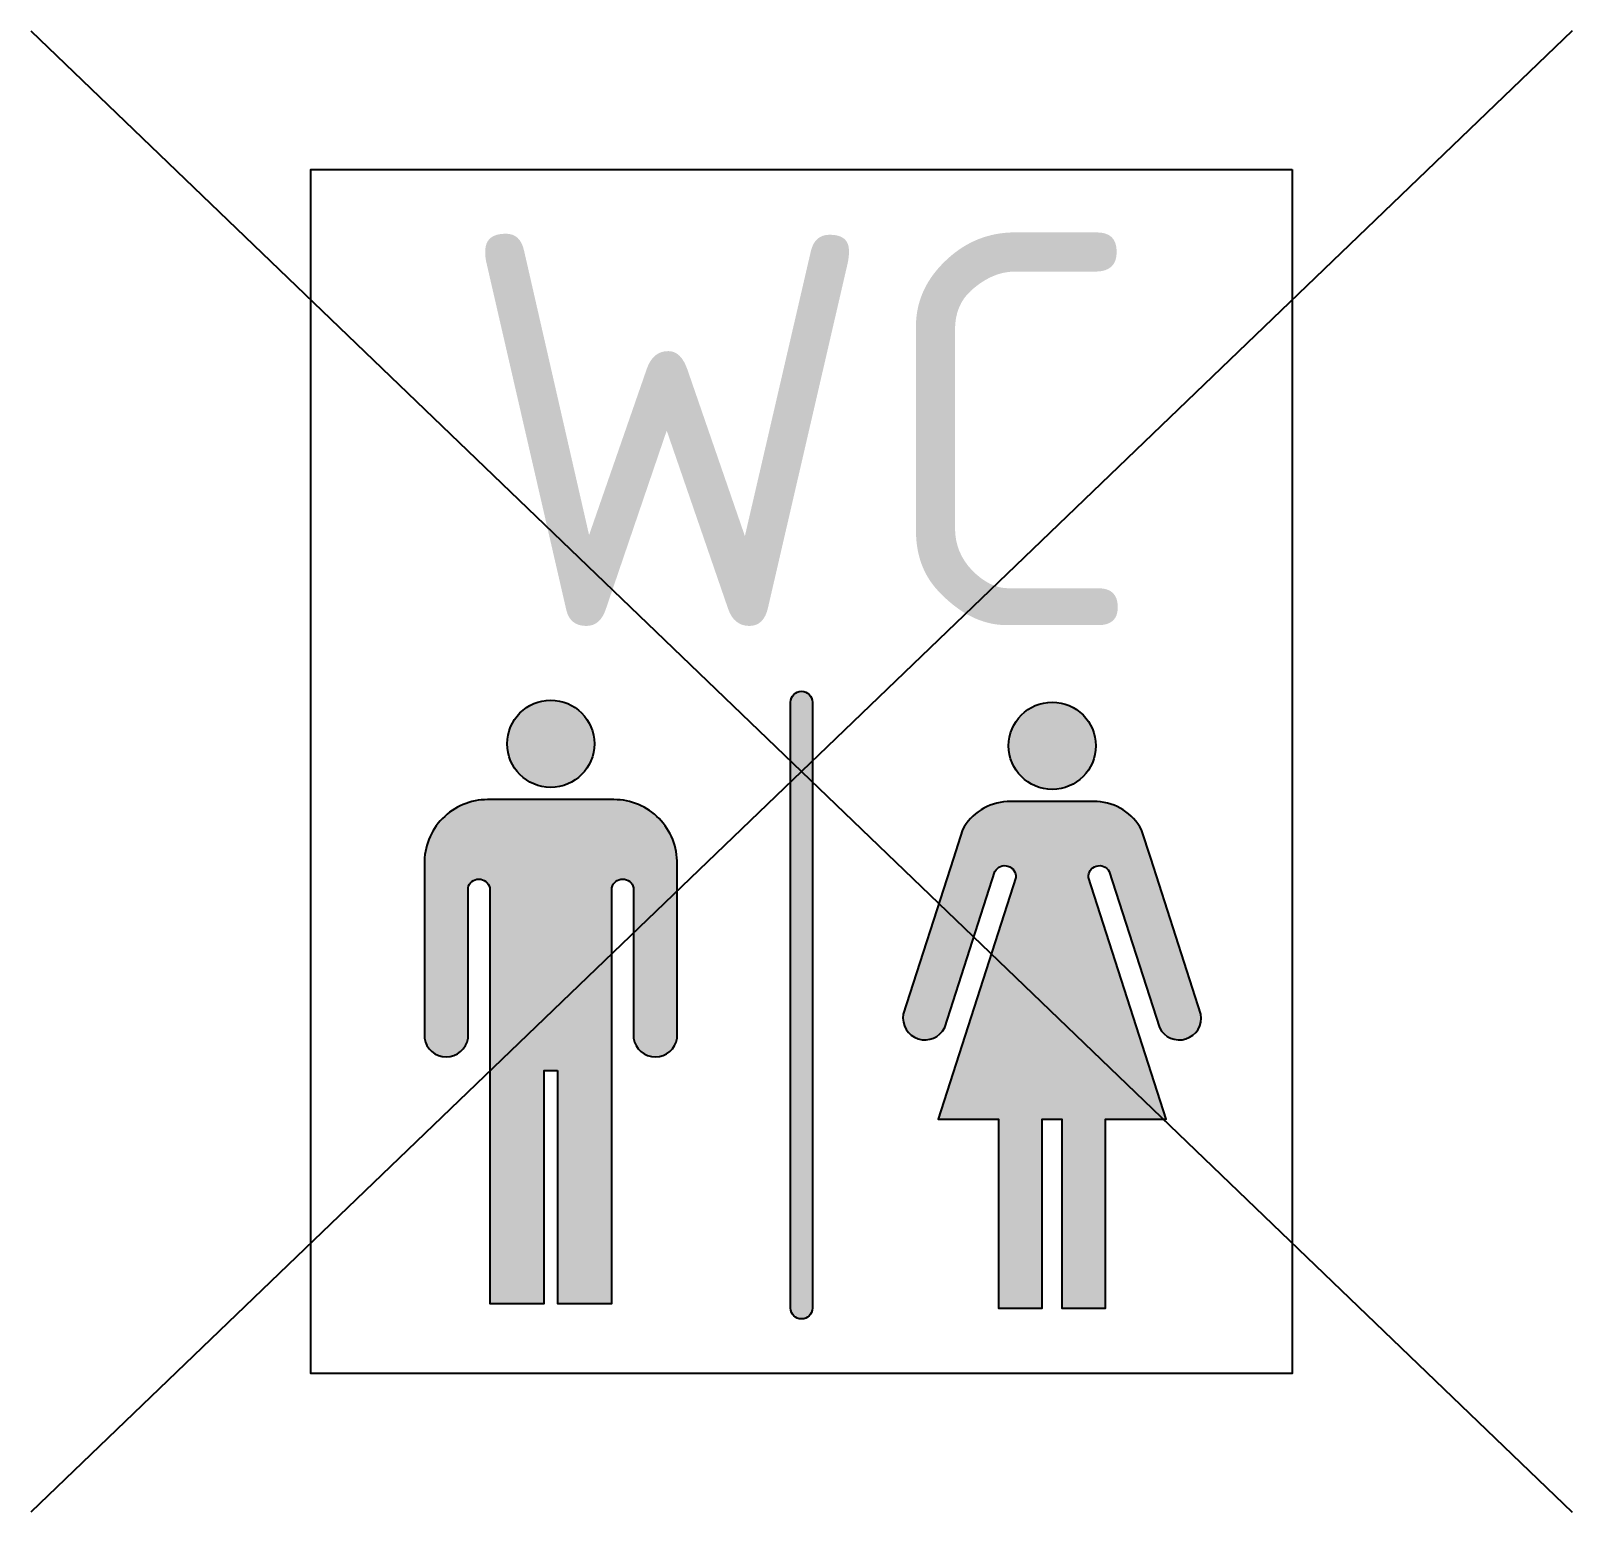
# Model space of a CAD drawing. Extents: x -3.53 to 3.53, y -3.4 to 3.4.
import ezdxf

# ---------------------------------------------------------------- set-up
doc = ezdxf.new("R2010")
doc.units = 0
doc.styles.add('NLCS-ISO', font='NLCS-ISO.ttf')

msp = doc.modelspace()

# ---------------------------------------------------------------- hatches: boundary and pattern name
h = msp.add_hatch(color=256)
h.dxf.hatch_style = 1
edge = h.paths.add_edge_path()
edge.add_arc((0, -2.462478884361495), 0.04999999999999716, -180, 0, ccw=False)
edge.add_line((-0.04999999999999716, -2.462478884361495), (-0.04999999999999716, 0.3179937230215621))
edge.add_arc((0, 0.3179937230215621), 0.04999999999999716, 0, 180, ccw=False)
edge.add_line((0.04999999999999716, 0.3179937230215621), (0.04999999999999716, -2.462478884361495))
h = msp.add_hatch(color=256)
h.dxf.hatch_style = 1
edge = h.paths.add_edge_path()
edge.add_arc((-1.149999999999991, 0.1271832920434441), 0.2, 0, 360)
h = msp.add_hatch(color=256)
h.dxf.hatch_style = 1
edge = h.paths.add_edge_path()
edge.add_arc((1.150000000000006, 0.1179937230215629), 0.2, 0, 360)
h = msp.add_hatch(color=256)
h.dxf.hatch_style = 1
edge = h.paths.add_edge_path()
edge.add_line((-1.11934517821939, -1.371815125270871), (-1.11934517821939, -2.440982437576622))
edge.add_line((-1.11934517821939, -2.440982437576622), (-0.8698939645679218, -2.440982437576622))
edge.add_line((-0.8698939645679218, -2.440982437576622), (-0.8698939645679218, -0.5338721087726697))
edge.add_arc((-0.8201257350307285, -0.5444416263027555), 0.0508782013448348, 11.990035340572092, 168.0099646594299, ccw=False)
edge.add_line((-0.7703575054935357, -0.5338721087726679), (-0.7703575054936067, -1.223510862128183))
edge.add_arc((-0.6703575054935953, -1.208500027751149), 0.1011203498248351, 188.5368365557578, 351.4631634442198)
edge.add_line((-0.5703575054935897, -1.223510862128222), (-0.5703575054935897, -0.4248753071387608))
edge.add_arc((-0.8601787527467918, -0.4188524637305844), 0.2898838215598123, 358.8094943065587, 449.9999999999998)
edge.add_line((-0.8601787527467906, -0.1289686421707721), (-1.439821247253192, -0.1289686421707721))
edge.add_arc((-1.439821247253191, -0.4188524637305844), 0.2898838215598123, 90.00000000000021, 181.1905056934413)
edge.add_line((-1.729642494506393, -0.4248753071387608), (-1.729642494506393, -1.223510862128222))
edge.add_arc((-1.629642494506388, -1.208500027751149), 0.1011203498248352, 188.5368365557802, 351.4631634442422)
edge.add_line((-1.529642494506376, -1.223510862128183), (-1.529642494506447, -0.5338721087726679))
edge.add_arc((-1.479874264969254, -0.5444416263027555), 0.05087820134483474, 11.990035340570103, 168.0099646594279, ccw=False)
edge.add_line((-1.430106035432061, -0.5338721087726697), (-1.430106035432061, -2.440982437576622))
edge.add_line((-1.430106035432061, -2.440982437576622), (-1.180654821780593, -2.440982437576622))
edge.add_line((-1.180654821780593, -2.440982437576622), (-1.180654821780593, -1.371815125270871))
edge.add_line((-1.180654821780593, -1.371815125270871), (-1.11934517821939, -1.371815125270871))
h = msp.add_hatch(color=256)
h.dxf.hatch_style = 1
edge = h.paths.add_edge_path()
edge.add_arc((1.732409403619829, -1.130467531538613), 0.1011203498248218, 206.3678246900056, 369.294151578463)
edge.add_line((1.832202266408729, -1.114136282808335), (1.601574126181617, -0.3971462612943402))
edge.add_line((1.601574126181617, -0.3971462612943402), (1.559920874013699, -0.2676522362434657))
edge.add_arc((1.344947141915853, -0.3808653397688088), 0.2429627796637098, 27.77294678869174, 87.37136874574672)
edge.add_line((1.356089944087429, -0.1381582111926551), (1.149341057642658, -0.1381582111926534))
edge.add_line((1.149341057642658, -0.1381582111926534), (0.9425921711978873, -0.1381582111926534))
edge.add_arc((0.9537349733694785, -0.3808653397688436), 0.2429627796637399, 92.62863125424639, 152.2270532113022)
edge.add_line((0.7387612412716038, -0.2676522362434959), (0.6971079891036993, -0.3971462612943419))
edge.add_line((0.6971079891036993, -0.3971462612943419), (0.466479848876574, -1.11413628280833))
edge.add_arc((0.56627271166548, -1.130467531538614), 0.1011203498248291, 170.7058484215339, 333.6321753099962)
edge.add_line((0.656872632821873, -1.175378325732785), (0.8875007730489983, -0.4583883042187935))
edge.add_arc((0.9321712173759806, -0.4827428269140732), 0.05087820134482861, -4.619341826280277, 151.4005874925773, ccw=False)
edge.add_line((0.9828841535129271, -0.4868403237664101), (0.6262168759141957, -1.595668061730269))
edge.add_line((0.6262168759141957, -1.595668061730269), (0.9043410576426538, -1.595668061730269))
edge.add_line((0.9043410576426538, -1.595668061730269), (0.9043410576426538, -2.462478884361495))
edge.add_line((0.9043410576426538, -2.462478884361495), (1.104341057642657, -2.462478884361495))
edge.add_line((1.104341057642657, -2.462478884361495), (1.104341057642657, -1.595668061730267))
edge.add_line((1.104341057642657, -1.595668061730267), (1.19434105764266, -1.595668061730267))
edge.add_line((1.19434105764266, -1.595668061730267), (1.19434105764266, -2.462478884361495))
edge.add_line((1.19434105764266, -2.462478884361495), (1.394341057642663, -2.462478884361495))
edge.add_line((1.394341057642663, -2.462478884361495), (1.394341057642663, -1.595668061730269))
edge.add_line((1.394341057642663, -1.595668061730269), (1.672465239371121, -1.595668061730269))
edge.add_line((1.672465239371121, -1.595668061730269), (1.315797961772418, -0.4868403237664083))
edge.add_arc((1.366510897909352, -0.4827428269140751), 0.05087820134481619, 28.599412507434977, 184.6193418262774, ccw=False)
edge.add_line((1.411181342236318, -0.4583883042187917), (1.641809482463444, -1.175378325732783))

# ---------------------------------------------------------------- linework, layer by layer
at = {"flags": 128}
for points in [[(-3.534874949686042, 3.399030094775865), (3.534874949686049, -3.399030094775865)], [(3.534874949686049, 3.399030094775865), (-3.534874949686042, -3.399030094775865)], [(2.25, 2.762478884361492), (2.25, -2.762478884361492), (-2.25, -2.762478884361492), (-2.25, 2.762478884361492), (2.25, 2.762478884361492)]]:
    msp.add_lwpolyline(points, dxfattribs=at)
for points in [[(0.04999999999999716, -2.462478884361495, -0.9999999999999999), (-0.04999999999999716, -2.462478884361495), (-0.04999999999999716, 0.3179937230215621, -0.9999999999999999), (0.04999999999999716, 0.3179937230215621)], [(-1.11934517821939, -1.371815125270871), (-1.11934517821939, -2.440982437576622), (-0.8698939645679218, -2.440982437576622), (-0.8698939645679218, -0.5338721087726697, -0.8099280241549343), (-0.7703575054935357, -0.5338721087726679), (-0.7703575054936067, -1.223510862128183, 0.8610951544777439), (-0.5703575054935897, -1.223510862128222), (-0.5703575054935897, -0.4248753071387608, 0.4203125469570695), (-0.8601787527467906, -0.1289686421707721), (-1.439821247253192, -0.1289686421707721, 0.4203125469570695), (-1.729642494506393, -0.4248753071387608), (-1.729642494506393, -1.223510862128222, 0.8610951544777439), (-1.529642494506376, -1.223510862128183), (-1.529642494506447, -0.5338721087726679, -0.8099280241549343), (-1.430106035432061, -0.5338721087726697), (-1.430106035432061, -2.440982437576622), (-1.180654821780593, -2.440982437576622), (-1.180654821780593, -1.371815125270871)], [(1.641809482463444, -1.175378325732783, 0.8610951544777077), (1.832202266408729, -1.114136282808335), (1.601574126181617, -0.3971462612943402), (1.559920874013699, -0.2676522362434657, 0.2660720537120134), (1.356089944087429, -0.1381582111926551), (1.149341057642658, -0.1381582111926534), (0.9425921711978873, -0.1381582111926534), (0.9425921711979299, -0.1381582111926587, 0.2660720537120175), (0.738761241271618, -0.2676522362434639), (0.7387612412716038, -0.2676522362434959), (0.6971079891036993, -0.3971462612943419), (0.466479848876574, -1.11413628280833, 0.861095154477746), (0.656872632821873, -1.175378325732785), (0.656872632821873, -1.175378325732785), (0.8875007730489983, -0.4583883042187935, -0.8099280241549336), (0.9828841535129271, -0.4868403237664101), (0.6262168759141957, -1.595668061730269), (0.9043410576426538, -1.595668061730269), (0.9043410576426538, -2.462478884361495), (1.104341057642657, -2.462478884361495), (1.104341057642657, -1.595668061730267), (1.19434105764266, -1.595668061730267), (1.19434105764266, -2.462478884361495), (1.394341057642663, -2.462478884361495), (1.394341057642663, -1.595668061730269), (1.672465239371121, -1.595668061730269), (1.315797961772418, -0.4868403237664083, -0.8099280241548242), (1.411181342236318, -0.4583883042187917)]]:
    msp.add_lwpolyline(points, format="xyb", close=True, dxfattribs=at)
for centre in [(-1.149999999999991, 0.1271832920434441), (1.150000000000006, 0.1179937230215629)]:
    msp.add_circle(centre, 0.2)

# ---------------------------------------------------------------- texts
at = {"insert": (0, 0.66799372302156), "char_height": 1.8, "attachment_point": 8, "style": 'NLCS-ISO'}
msp.add_mtext_dynamic_manual_height_columns('WC', width=3.081616054955191, gutter_width=12.5, heights=[0], dxfattribs=at)

doc.saveas('drawing.dxf')
